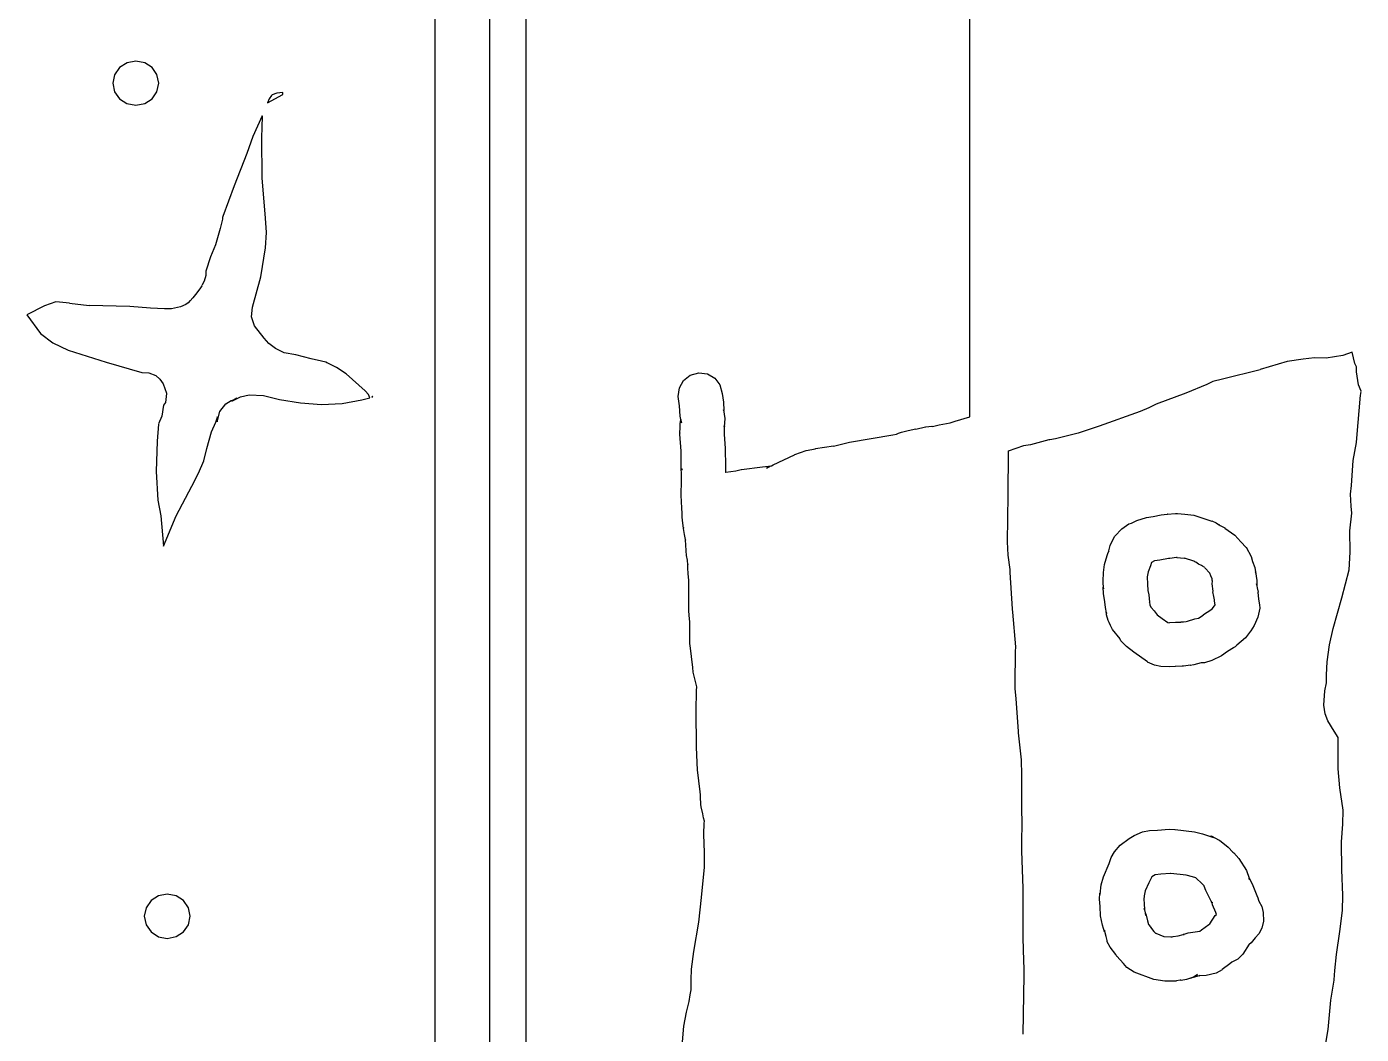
# Model space of a CAD drawing. Extents: x -67 to 553, y 0 to 8091.
# Drawn here: x 265.3 to 410.4, y 3110.9 to 3220.5 of the extents above; entities that cross this region are included whole.
import ezdxf

# ---------------------------------------------------------------- set-up
doc = ezdxf.new("R2010")
doc.units = 0

msp = doc.modelspace()

# ---------------------------------------------------------------- linework, layer by layer
at = {"layer": 'Calque_1'}
for p, q in [((315.583, 3650.57), (315.583, 2554.02)), ((319.583, 2554.02), (319.583, 3650.57)), ((367.809, 3178.08), (367.809, 3618.59)), ((309.643, 3358.27), (309.643, 2562.61)), ((275.355, 3216.06), (274.814143, 3215.280506)), ((276.165225, 3216.587206), (275.35579, 3216.066474)), ((277.12, 3216.77), (276.165225, 3216.587206)), ((278.090563, 3216.57348), (277.11962, 3216.76241)), ((278.883429, 3216.05859), (278.090563, 3216.57348)), ((279.417985, 3215.295008), (278.883429, 3216.05859)), ((274.814143, 3215.280506), (274.624222, 3214.36111)), ((279.614, 3214.36), (279.417985, 3215.295008)), ((274.625, 3214.36), (274.821102, 3213.425)), ((274.821102, 3213.425), (275.355854, 3212.661476)), ((278.883632, 3212.663461), (279.418218, 3213.426923)), ((279.418218, 3213.426923), (279.61438, 3214.36188)), ((291.442, 3212.22), (293.1179, 3213.148951)), ((292.473975, 3213.275135), (291.96229, 3213.100973)), ((293.11, 3213.36), (292.473975, 3213.275135)), ((293.118, 3213.15), (293.107946, 3213.361402)), ((293.108, 3213.36), (293.11, 3213.36)), ((275.355854, 3212.661476), (276.148926, 3212.146744)), ((276.148926, 3212.146744), (277.11999, 3211.95812)), ((277.12, 3211.96), (278.090826, 3212.148739)), ((278.090826, 3212.148739), (278.883632, 3212.663461)), ((291.618, 3212.67), (291.44229, 3212.223119)), ((291.877, 3213.04), (291.618106, 3212.669848)), ((291.963, 3213.1), (291.877011, 3213.035177)), ((290.861, 3210.8), (289.85069, 3208.55104)), ((290.829, 3208.41), (290.881017, 3210.73463)), ((290.863008, 3210.80985), (290.861, 3210.81)), ((290.881, 3210.74), (290.863008, 3210.80985)), ((289.851, 3208.56), (289.192717, 3206.7058)), ((290.862851, 3204.086016), (290.829596, 3208.41277)), ((289.193, 3206.7), (287.821603, 3203.209388)), ((287.821603, 3203.209388), (286.5781, 3199.87296)), ((291.227, 3199.69), (290.862851, 3204.086016)), ((286.539, 3199.58), (286.306987, 3198.5648)), ((286.578, 3199.87), (286.539, 3199.751202)), ((286.539, 3199.76), (286.539, 3199.58)), ((291.322891, 3198.106632), (291.22688, 3199.69279)), ((286.307, 3198.57), (285.777305, 3196.76978)), ((291.237611, 3196.45866), (291.322891, 3198.106632)), ((285.777, 3196.77), (285.243204, 3195.46375)), ((290.730906, 3193.314222), (291.237611, 3196.45866)), ((285.243, 3195.46), (284.753098, 3193.91325)), ((284.573, 3192.84), (284.31101, 3192.344965)), ((284.743882, 3193.460242), (284.572105, 3192.8305)), ((284.753, 3193.91), (284.743882, 3193.460242)), ((289.827, 3189.99), (290.730906, 3193.314222)), ((283.759, 3191.56), (283.319316, 3191.001994)), ((284.149, 3192.1), (283.758793, 3191.560515)), ((284.311, 3192.34), (284.149287, 3192.101082)), ((267.196579, 3190.147539), (265.257, 3189.16977)), ((268.432, 3190.58), (267.196579, 3190.147539)), ((268.836865, 3190.533407), (268.43241, 3190.577162)), ((269.914, 3190.42), (268.836865, 3190.533407)), ((272.044, 3190.16), (269.91339, 3190.414793)), ((276.486, 3190.08), (272.04442, 3190.166783)), ((278.729, 3189.88), (276.48571, 3190.075527)), ((281.971, 3190.03), (281.012537, 3189.828818)), ((282.576104, 3190.291154), (281.971399, 3190.025711)), ((282.806, 3190.48), (282.576104, 3190.291154)), ((283.051, 3190.71), (282.805996, 3190.487221)), ((283.319, 3191), (283.050792, 3190.702873)), ((289.6928, 3188.967702), (289.826626, 3189.98787)), ((265.257, 3189.17), (266.77579, 3187.1515)), ((280.249, 3189.81), (278.72868, 3189.878792)), ((281.012537, 3189.828818), (280.2492, 3189.813571)), ((290.023, 3187.99), (289.6928, 3188.967702)), ((266.776, 3187.15), (268.094238, 3186.120309)), ((291.065, 3186.63), (290.0232, 3187.98546)), ((268.094238, 3186.120309), (269.765852, 3185.327156)), ((291.604341, 3186.065498), (291.0649, 3186.62996)), ((292.311959, 3185.492253), (291.604341, 3186.065498)), ((269.765852, 3185.327156), (273.88249, 3184.03136)), ((293.260572, 3185.037872), (292.311959, 3185.492253)), ((294.523, 3184.83), (293.260572, 3185.037872)), ((296.184, 3184.37), (294.52311, 3184.828787)), ((297.307, 3184.14), (296.184, 3184.377331)), ((297.787889, 3184.01837), (297.306712, 3184.140806)), ((402.336, 3184.11), (399.3822, 3183.208301)), ((404.071, 3184.34), (402.33571, 3184.10849)), ((405.306, 3184.49), (404.0704, 3184.334425)), ((406.56989, 3184.469145), (405.30662, 3184.489121)), ((405.307, 3184.49), (405.307, 3184.49)), ((408.386, 3184.75), (406.56989, 3184.469145)), ((409.386, 3185.11), (408.386591, 3184.752813)), ((409.372, 3185.11), (409.386, 3185.11)), ((409.689, 3183.88), (409.372188, 3185.10952)), ((273.882, 3184.03), (277.79391, 3182.89626)), ((277.794, 3182.89), (278.531118, 3182.842904)), ((278.531118, 3182.842904), (279.29628, 3182.576734)), ((297.88671, 3183.99488), (297.787889, 3184.01837)), ((297.795, 3184.04), (297.88671, 3183.99488)), ((298.936784, 3183.457405), (297.79571, 3184.03282)), ((297.796, 3184.04), (297.796, 3184.04)), ((300.01445, 3182.744201), (298.936784, 3183.457405)), ((302.057, 3180.92), (300.01445, 3182.744201)), ((337.421055, 3182.603968), (338.34051, 3182.85428)), ((338.341, 3182.86), (339.285524, 3182.733922)), ((339.285524, 3182.733922), (340.080762, 3182.271468)), ((399.382, 3183.2), (395.2752, 3182.1758)), ((409.876, 3183.5), (409.688913, 3183.884439)), ((409.848266, 3182.950979), (409.875495, 3183.49781)), ((410.062, 3181.56), (409.848266, 3182.950979)), ((279.296, 3182.58), (279.746149, 3182.188533)), ((279.746149, 3182.188533), (280.10708, 3181.671555)), ((280.10708, 3181.671555), (280.44731, 3180.63135)), ((336.106, 3180.3), (336.232038, 3181.2446)), ((336.232038, 3181.2446), (336.69431, 3182.039999)), ((336.69431, 3182.039999), (337.421055, 3182.603968)), ((340.080762, 3182.271468), (340.644592, 3181.544548)), ((340.644592, 3181.544548), (340.89489, 3180.62507)), ((393.594, 3181.58), (391.28919, 3180.64708)), ((394.178348, 3181.864768), (393.593523, 3181.585303)), ((394.239, 3181.92), (394.178348, 3181.864768)), ((395.275, 3182.18), (394.2395, 3181.917269)), ((410.384, 3180.85), (410.062002, 3181.559082)), ((280.448, 3180.63), (280.342855, 3179.635499)), ((286.924, 3179.49), (287.506251, 3179.847418)), ((287.506251, 3179.847418), (287.876393, 3179.976039)), ((287.572, 3179.78), (288.51283, 3180.252496)), ((288.100069, 3180.090166), (287.572179, 3179.785796)), ((287.876, 3179.98), (288.100069, 3180.090166)), ((288.51283, 3180.252496), (289.440799, 3180.454422)), ((289.440799, 3180.454422), (291.0224, 3180.377958)), ((291.023, 3180.38), (292.7371, 3179.957726)), ((292.737, 3179.96), (295.041891, 3179.585623)), ((299.553306, 3179.536361), (301.70599, 3179.929044)), ((301.706, 3179.93), (302.566397, 3180.156483)), ((302.430272, 3180.485227), (302.056995, 3180.918878)), ((302.566, 3180.15), (302.430272, 3180.485227)), ((302.884, 3180.33), (302.784993, 3180.215965)), ((302.785, 3180.21), (302.810929, 3180.220583)), ((302.811, 3180.22), (302.883998, 3180.32795)), ((302.884, 3180.33), (302.884, 3180.32)), ((336.245, 3179.26), (336.105988, 3180.29875)), ((340.895, 3180.62), (341.028297, 3179.659828)), ((391.289, 3180.65), (388.0613, 3179.43636)), ((409.907, 3175.76), (410.313214, 3180.41296)), ((410.313, 3180.41), (410.383988, 3180.84762)), ((280.137, 3179.35), (279.961793, 3178.1525)), ((280.342855, 3179.635499), (280.136903, 3179.34227)), ((285.952, 3177.53), (286.265012, 3178.647035)), ((286.265012, 3178.647035), (286.923999, 3179.49003)), ((295.041891, 3179.585623), (297.322966, 3179.433149)), ((297.322966, 3179.433149), (299.553306, 3179.536361)), ((336.301, 3178.15), (336.245014, 3179.2668)), ((341.028, 3179.66), (341.061999, 3178.757772)), ((341.040734, 3178.795222), (341.041892, 3178.821912)), ((341.062, 3178.76), (341.040734, 3178.795222)), ((341.042, 3178.82), (341.173313, 3177.880995)), ((386.336, 3178.66), (381.87211, 3177.04657)), ((387.267, 3179.06), (386.336303, 3178.659951)), ((387.337, 3179.09), (387.266991, 3179.057986)), ((388.062, 3179.44), (387.337016, 3179.097894)), ((279.581, 3177.29), (279.441485, 3175.42072)), ((279.961, 3178.15), (279.580715, 3177.296984)), ((285.366, 3176.45), (285.807298, 3177.47843)), ((285.807, 3177.48), (285.987393, 3177.928468)), ((285.982745, 3178.057165), (285.95199, 3177.529686)), ((285.988, 3177.93), (285.982745, 3178.057165)), ((336.3, 3176.77), (336.312965, 3177.098083)), ((336.453, 3177.41), (336.300997, 3178.146334)), ((336.308304, 3177.102369), (336.323054, 3177.323891)), ((336.313, 3177.09), (336.308304, 3177.102369)), ((336.323, 3177.33), (336.37298, 3177.79302)), ((336.373, 3177.79), (336.405504, 3177.675535)), ((336.405504, 3177.675535), (336.45301, 3177.409265)), ((341.113, 3176.91), (341.101094, 3176.588002)), ((341.173, 3177.88), (341.112993, 3176.990737)), ((341.113, 3176.99), (341.121275, 3177.097322)), ((341.121275, 3177.097322), (341.113, 3176.90401)), ((361.956, 3176.75), (362.9978, 3176.993416)), ((362.998, 3176.99), (363.014, 3176.99)), ((363.014, 3176.99), (363.675411, 3177.064381)), ((363.675411, 3177.064381), (363.748297, 3177.038948)), ((363.748, 3177.04), (364.490102, 3177.220446)), ((364.49, 3177.22), (365.66869, 3177.408119)), ((365.669, 3177.41), (366.226106, 3177.588329)), ((366.226, 3177.59), (367.80889, 3178.077626)), ((381.872, 3177.05), (379.58725, 3176.309235)), ((279.442, 3175.43), (279.324406, 3172.142587)), ((284.838347, 3174.619275), (285.366396, 3176.45171)), ((336.278, 3176.33), (336.288054, 3176.439537)), ((336.278, 3176.2), (336.278, 3176.339832)), ((336.278, 3176.339832), (336.278, 3176.293133)), ((336.278, 3176.3), (336.278, 3176.33)), ((336.41, 3174.33), (336.278793, 3176.20007)), ((336.288, 3176.44), (336.299906, 3176.764114)), ((341.089, 3176.26), (341.089, 3176.19)), ((341.089, 3176.19), (341.210893, 3174.62102)), ((341.101, 3176.58), (341.089094, 3176.260119)), ((354.729, 3175.31), (359.42998, 3176.102162)), ((359.43, 3176.1), (359.854312, 3176.192075)), ((359.854, 3176.19), (360.075191, 3176.285779)), ((360.075, 3176.29), (360.37001, 3176.390277)), ((360.37, 3176.39), (361.118796, 3176.600873)), ((361.119, 3176.6), (361.955691, 3176.751871)), ((376.418, 3175.58), (374.4223, 3175.031255)), ((376.505879, 3175.579293), (376.417601, 3175.587925)), ((377.122, 3175.68), (376.505879, 3175.579293)), ((379.58725, 3176.309235), (377.1225, 3175.67761)), ((409.865, 3175.28), (409.906989, 3175.748841)), ((409.907, 3175.75), (409.907, 3175.76)), ((284.521, 3173.3), (284.838347, 3174.619275)), ((336.427, 3172.55), (336.410067, 3174.33594)), ((341.211, 3174.62), (341.23296, 3172.67188)), ((346.426, 3172.85), (348.75758, 3173.9459)), ((348.758, 3173.95), (348.782077, 3173.960583)), ((348.782, 3173.96), (350.017247, 3174.400927)), ((350.017247, 3174.400927), (351.0155, 3174.607699)), ((351.015, 3174.61), (351.029023, 3174.620583)), ((351.029, 3174.62), (352.97461, 3174.906279)), ((352.975, 3174.9), (354.72889, 3175.30587)), ((371.988, 3174.23), (371.960007, 3169.54926)), ((373.655, 3174.91), (371.98789, 3174.352788)), ((371.988, 3174.36), (371.988, 3174.23)), ((374.422, 3175.04), (373.655106, 3174.919615)), ((409.496, 3173.32), (409.86549, 3175.28665)), ((283.953564, 3171.949235), (284.521, 3173.3063)), ((336.453, 3171.78), (336.427071, 3172.548349)), ((341.233, 3172.67), (341.249933, 3172.143744)), ((342.99, 3172.35), (345.26279, 3172.627018)), ((345.263, 3172.63), (345.286, 3172.63)), ((345.286, 3172.63), (346.233789, 3172.740067)), ((346.111, 3172.71), (345.706902, 3172.47849)), ((345.707, 3172.48), (346.142609, 3172.728973)), ((346.121, 3172.72), (346.110946, 3172.709417)), ((346.143, 3172.73), (346.12104, 3172.719417)), ((346.142, 3172.73), (346.142, 3172.73)), ((346.234, 3172.74), (346.42622, 3172.850067)), ((409.324, 3170.59), (409.496111, 3173.31547)), ((279.324406, 3172.142587), (279.517009, 3169.02127)), ((283.205846, 3170.521231), (283.953564, 3171.949235)), ((336.441, 3169.46), (336.468014, 3171.24038)), ((336.468, 3171.64), (336.452919, 3171.777583)), ((336.468, 3171.24), (336.468, 3171.64)), ((336.498, 3172.32), (336.487946, 3172.290102)), ((336.488, 3172.29), (336.520993, 3172.424144)), ((336.524, 3172.42), (336.498071, 3172.315754)), ((336.520993, 3172.424144), (336.524, 3172.42)), ((341.25, 3172.14), (341.25, 3172.12)), ((341.25, 3172.12), (341.260054, 3172.034804)), ((341.26, 3172.04), (341.274023, 3172.050583)), ((341.274023, 3172.050583), (341.298, 3172.05)), ((341.298, 3172.05), (342.35371, 3172.20875)), ((342.354, 3172.2), (342.364, 3172.2)), ((342.364, 3172.2), (342.947379, 3172.339964)), ((342.947, 3172.34), (342.989995, 3172.350583)), ((281.516, 3167.3), (283.205846, 3170.521231)), ((409.224, 3169.66), (409.323986, 3170.588686)), ((409.285, 3168.37), (409.224014, 3169.65984)), ((279.517, 3169.02), (279.842993, 3167.29915)), ((336.466, 3168.93), (336.441129, 3169.459166)), ((336.507, 3168.08), (336.46599, 3168.925343)), ((371.96, 3169.55), (371.868004, 3164.49435)), ((409.351, 3167.6), (409.284987, 3168.369407)), ((279.843, 3167.3), (280.130417, 3163.99324)), ((280.14, 3164), (281.51559, 3167.29088)), ((336.528, 3167.64), (336.507098, 3168.085558)), ((336.549, 3167.16), (336.528098, 3167.640483)), ((336.563, 3166.85), (336.548977, 3167.159033)), ((336.59, 3166.51), (336.562986, 3166.850518)), ((385.389, 3166.52), (385.986052, 3166.815671)), ((385.986052, 3166.815671), (387.02201, 3167.122455)), ((387.022, 3167.13), (387.752699, 3167.236098)), ((387.753, 3167.23), (388.61599, 3167.416796)), ((387.753, 3167.23), (387.753, 3167.23)), ((388.616, 3167.42), (389.272298, 3167.476092)), ((389.26, 3167.47), (389.295004, 3167.47)), ((389.273, 3167.47), (389.26, 3167.47)), ((389.273, 3167.47), (390.182001, 3167.566044)), ((389.295, 3167.47), (389.273, 3167.47)), ((390.182, 3167.57), (390.403, 3167.57)), ((390.403, 3167.57), (390.403, 3167.567354)), ((390.404, 3167.57), (391.205501, 3167.49089)), ((391.205, 3167.49), (391.205, 3167.49)), ((391.205, 3167.49), (391.205, 3167.49)), ((391.205, 3167.49), (391.205, 3167.49)), ((391.207, 3167.49), (392.1568, 3167.376494)), ((392.156, 3167.37), (392.156, 3167.37)), ((392.156, 3167.37), (392.156, 3167.37)), ((392.158, 3167.37), (394.14179, 3166.729445)), ((394.141, 3166.73), (394.144284, 3166.745412)), ((394.144284, 3166.745412), (394.585499, 3166.540559)), ((409.15, 3165.67), (409.350501, 3167.59749)), ((336.680649, 3165.981482), (336.58921, 3166.511012)), ((336.692, 3166.03), (336.680649, 3165.981482)), ((336.684547, 3165.912585), (336.691996, 3166.025066)), ((336.771, 3165.28), (336.684547, 3165.912585)), ((336.905, 3164.73), (336.771703, 3165.280068)), ((383.579901, 3165.093047), (384.32611, 3165.89202)), ((384.327, 3165.89), (385.111576, 3166.419299)), ((385.111576, 3166.419299), (385.38898, 3166.52156)), ((385.389, 3166.52), (385.389, 3166.52)), ((394.586, 3166.54), (394.586, 3166.54)), ((394.586, 3166.54), (394.865003, 3166.369344)), ((394.865003, 3166.369344), (394.904002, 3166.341298)), ((394.904002, 3166.341298), (394.933001, 3166.320132)), ((394.949, 3166.31), (394.930053, 3166.32862)), ((394.930053, 3166.32862), (395.051896, 3166.270842)), ((394.933001, 3166.320132), (394.94914, 3166.306902)), ((395.052, 3166.27), (395.530502, 3165.998075)), ((395.530502, 3165.998075), (395.559999, 3165.957527)), ((395.56, 3165.96), (396.61838, 3165.190063)), ((409.16, 3163.37), (409.149946, 3165.67161)), ((280.13, 3163.99), (280.140054, 3164.005875)), ((337.023, 3162.97), (336.894889, 3164.69879)), ((336.895, 3164.7), (336.905054, 3164.676187)), ((336.905054, 3164.676187), (336.905, 3164.73)), ((371.868, 3164.49), (371.948989, 3163.02553)), ((382.879, 3163.37), (383.089291, 3164.095751)), ((383.089, 3164.1), (383.579901, 3165.093047)), ((396.618, 3165.19), (396.618, 3165.19)), ((396.619, 3165.19), (397.293898, 3164.474303)), ((397.254, 3164.51), (397.214392, 3164.539104)), ((397.214392, 3164.539104), (397.319008, 3164.445971)), ((397.293, 3164.47), (397.254001, 3164.503867)), ((397.293, 3164.47), (397.855212, 3163.876805)), ((397.32, 3164.44), (397.294071, 3164.470163)), ((397.856, 3163.88), (398.397601, 3162.880405)), ((397.856, 3163.88), (397.856, 3163.88)), ((337.1, 3162.48), (337.023006, 3162.975829)), ((337.148, 3161.99), (337.100005, 3162.473658)), ((371.949, 3163.03), (372.149501, 3161.47875)), ((382.45518, 3162.006963), (382.741178, 3162.99382)), ((382.741, 3162.99), (382.868714, 3163.310939)), ((382.869, 3163.32), (382.879054, 3163.379002)), ((382.869, 3163.32), (382.895988, 3163.309417)), ((382.934636, 3163.457075), (382.869012, 3163.320583)), ((382.896, 3163.31), (382.934636, 3163.457075)), ((387.905, 3162.4), (387.560301, 3162.236223)), ((388.474, 3162.48), (387.904512, 3162.399038)), ((389.402, 3162.67), (388.473896, 3162.475531)), ((389.545, 3162.67), (389.40239, 3162.67)), ((390.305, 3162.76), (389.545303, 3162.677186)), ((390.347, 3162.77), (390.305011, 3162.759417)), ((390.719, 3162.71), (390.309796, 3162.752069)), ((390.31, 3162.76), (390.352016, 3162.770583)), ((390.352016, 3162.770583), (390.347, 3162.77)), ((391.123088, 3162.670971), (390.71909, 3162.710956)), ((391.147, 3162.68), (391.123088, 3162.670971)), ((392.176, 3162.36), (391.14762, 3162.685702)), ((392.268, 3162.33), (392.175978, 3162.360956)), ((392.176, 3162.36), (392.176, 3162.36)), ((392.287979, 3162.311912), (392.26787, 3162.327787)), ((398.398, 3162.88), (398.559713, 3162.347924)), ((398.559, 3162.35), (398.796701, 3161.698597)), ((409.066, 3161.42), (409.160006, 3163.36786)), ((337.164, 3161.83), (337.14786, 3162.007535)), ((337.148, 3162.01), (337.148, 3161.99)), ((337.194, 3161), (337.163996, 3161.644524)), ((337.164, 3161.81), (337.164, 3161.83)), ((337.164, 3161.69), (337.164, 3161.81)), ((337.164, 3161.65), (337.164, 3161.69)), ((337.269, 3160.3), (337.194017, 3161.000087)), ((372.15, 3161.47), (372.170108, 3161.151707)), ((372.17, 3161.16), (372.426302, 3157.17882)), ((382.299, 3160.19), (382.33202, 3161.159961)), ((382.332, 3161.16), (382.45518, 3162.006963)), ((387.212, 3161.2), (387.110718, 3160.663161)), ((387.475, 3161.85), (387.211899, 3161.200978)), ((387.56, 3162.24), (387.474989, 3161.851857)), ((392.375, 3162.25), (392.287979, 3162.311912)), ((392.696, 3162.06), (392.375008, 3162.250764)), ((392.697, 3162.06), (392.697, 3162.06)), ((392.697, 3162.06), (392.697, 3162.06)), ((392.997, 3161.92), (392.697307, 3162.059964)), ((393.126, 3161.83), (392.997307, 3161.921017)), ((393.364, 3161.67), (393.125293, 3161.830073)), ((393.923, 3161.06), (393.363804, 3161.66563)), ((394.033, 3160.77), (393.923489, 3161.059454)), ((398.797, 3161.7), (398.892991, 3161.210257)), ((398.893, 3161.21), (398.882946, 3161.223229)), ((398.883, 3161.22), (398.909359, 3161.086981)), ((398.893, 3161.21), (399.0191, 3160.256707)), ((398.893, 3161.2), (398.893, 3161.21)), ((398.909359, 3161.086981), (398.893054, 3161.198833)), ((408.263, 3158.37), (409.066009, 3161.42699)), ((337.254, 3157.16), (337.269081, 3160.19027)), ((337.269, 3160.23), (337.269, 3160.297204)), ((337.269, 3160.19), (337.269, 3160.23)), ((382.362, 3159.37), (382.299003, 3160.194705)), ((382.342, 3158.85), (382.312605, 3159.533683)), ((382.312605, 3159.533683), (382.362108, 3159.365672)), ((387.111, 3160.66), (387.137988, 3159.880274)), ((387.138, 3159.88), (387.17401, 3159.192613)), ((394.159, 3160.45), (394.033402, 3160.772527)), ((394.183, 3160.29), (394.157865, 3160.449279)), ((394.158, 3160.45), (394.158, 3160.46)), ((394.158, 3160.46), (394.158, 3160.446771)), ((394.158, 3160.45), (394.158, 3160.45)), ((394.158559, 3159.919261), (394.199993, 3160.20246)), ((394.26, 3159.11), (394.158559, 3159.919261)), ((394.2, 3160.2), (394.183067, 3160.292869)), ((399.025254, 3159.761658), (398.987991, 3159.905459)), ((398.988, 3159.9), (399.045018, 3159.476932)), ((399.019, 3160.26), (399.025254, 3159.761658)), ((399.045, 3159.48), (399.034946, 3159.490583)), ((399.034946, 3159.490583), (399.035, 3159.49)), ((399.035, 3159.49), (399.045054, 3159.479417)), ((399.045, 3159.48), (399.15041, 3159.00084)), ((382.501, 3157.94), (382.342303, 3158.84752)), ((387.174, 3159.19), (387.26499, 3158.712957)), ((387.265, 3158.72), (387.334003, 3157.927838)), ((394.255373, 3159.043613), (394.260006, 3159.109593)), ((394.337, 3158.55), (394.255373, 3159.043613)), ((394.422, 3158.17), (394.33699, 3158.546237)), ((394.432, 3158.18), (394.421946, 3158.169417)), ((394.432, 3158.02), (394.421946, 3158.171341)), ((394.422, 3158.17), (394.432054, 3158.180583)), ((394.486, 3157.63), (394.431999, 3158.02026)), ((399.15, 3159), (399.218977, 3158.245409)), ((399.219, 3158.25), (399.325997, 3157.611297)), ((399.219, 3158.25), (399.219, 3158.25)), ((407.335353, 3155.061776), (408.26268, 3158.37144)), ((337.253946, 3157.109056), (337.254, 3157.16)), ((337.264, 3157.04), (337.253946, 3157.109056)), ((337.33, 3156.08), (337.263986, 3156.956563)), ((337.264, 3156.96), (337.264, 3157.04)), ((372.426, 3157.17), (372.44796, 3156.828953)), ((372.448, 3156.83), (372.769521, 3153.04197)), ((382.501, 3157.94), (382.525871, 3157.94)), ((382.557, 3157.35), (382.501014, 3157.944518)), ((382.526, 3157.94), (382.501129, 3157.94)), ((382.67, 3156.75), (382.556891, 3157.350868)), ((382.686, 3156.69), (382.653969, 3156.845112)), ((382.653969, 3156.845112), (382.66986, 3156.749796)), ((382.664316, 3156.539046), (382.680713, 3156.678349)), ((382.861, 3155.91), (382.664316, 3156.539046)), ((382.681, 3156.68), (382.669887, 3156.747998)), ((382.669887, 3156.747998), (382.686027, 3156.688202)), ((387.322, 3157.96), (387.333906, 3157.929044)), ((387.334, 3157.93), (387.322094, 3157.960956)), ((387.334, 3157.93), (387.394007, 3157.640282)), ((387.394, 3157.64), (387.404054, 3157.599783)), ((387.404, 3157.6), (387.522877, 3157.352615)), ((387.522, 3157.35), (387.849104, 3156.971117)), ((387.85, 3156.97), (388.195201, 3156.550371)), ((388.195, 3156.55), (388.735517, 3156.144394)), ((392.672, 3156.16), (393.172697, 3156.517187)), ((393.173, 3156.52), (393.348207, 3156.631125)), ((393.348, 3156.63), (393.894787, 3157.022641)), ((393.895, 3157.02), (393.895, 3157.02)), ((393.895, 3157.02), (393.895, 3157.02)), ((393.895, 3157.02), (393.895, 3157.02)), ((393.896, 3157.02), (394.163705, 3157.183248)), ((394.164, 3157.19), (394.413105, 3157.523904)), ((394.413, 3157.52), (394.484993, 3157.629008)), ((394.485, 3157.63), (394.485, 3157.63)), ((399.352, 3157.26), (399.137106, 3156.269401)), ((399.326, 3157.61), (399.351929, 3157.26128)), ((399.352, 3157.26), (399.352, 3157.26)), ((399.352, 3157.26), (399.352, 3157.26)), ((337.366, 3155.83), (337.330017, 3156.082148)), ((337.366, 3153.54), (337.366, 3155.82362)), ((382.962, 3155.69), (382.861194, 3155.911191)), ((383.105, 3155.38), (382.961914, 3155.693795)), ((383.175, 3155.24), (383.104991, 3155.375202)), ((383.335, 3154.93), (383.174795, 3155.235858)), ((388.735, 3156.14), (389.328274, 3155.702909)), ((389.329, 3155.71), (389.510425, 3155.681954)), ((389.51, 3155.68), (389.541145, 3155.707913)), ((389.541145, 3155.707913), (390.17659, 3155.735827)), ((390.177, 3155.73), (390.752706, 3155.751167)), ((390.752, 3155.76), (391.051693, 3155.783813)), ((391.052, 3155.78), (391.34611, 3155.822862)), ((391.346, 3155.82), (391.494272, 3155.854925)), ((391.494, 3155.86), (391.494, 3155.86)), ((391.495, 3155.86), (392.272715, 3156.089393)), ((392.273, 3156.09), (392.273, 3156.09)), ((392.273, 3156.09), (392.273, 3156.09)), ((392.273, 3156.09), (392.273, 3156.09)), ((392.274, 3156.09), (392.671906, 3156.164083)), ((392.575, 3156.1), (392.575, 3156.1)), ((392.575, 3156.1), (392.575, 3156.1)), ((398.726, 3155.37), (398.381407, 3154.793209)), ((399.137, 3156.27), (398.726103, 3155.36883)), ((406.940668, 3153.282422), (407.335353, 3155.061776)), ((384.147, 3153.91), (383.335101, 3154.93843)), ((384.250032, 3153.70898), (384.146993, 3153.904176)), ((384.842, 3153.08), (384.250032, 3153.70898)), ((397.782, 3154.05), (396.848683, 3153.224236)), ((398.338, 3154.77), (397.781503, 3154.05007)), ((398.381, 3154.79), (398.338005, 3154.774125)), ((337.376, 3153.48), (337.365946, 3153.540854)), ((337.4, 3153.2), (337.375923, 3153.398437)), ((337.376, 3153.4), (337.376, 3153.48)), ((337.687, 3150.8), (337.399689, 3153.19765)), ((372.76, 3152.54), (372.724996, 3148.95358)), ((372.77, 3153.05), (372.759946, 3152.54888)), ((384.843, 3153.08), (384.843, 3153.08)), ((385.655, 3152.46), (384.843101, 3153.08177)), ((387.126, 3151.41), (385.65479, 3152.4641)), ((395.839, 3152.54), (395.17958, 3152.071159)), ((396.476, 3152.95), (395.839413, 3152.537251)), ((395.84, 3152.54), (395.84, 3152.54)), ((396.534, 3152.99), (396.476003, 3152.947931)), ((396.655, 3153.06), (396.534086, 3152.986975)), ((396.79, 3153.18), (396.654613, 3153.066758)), ((396.848, 3153.23), (396.790003, 3153.181052)), ((406.67, 3151.41), (406.940668, 3153.282422)), ((337.746, 3150.31), (337.686998, 3150.80477)), ((387.908823, 3151.051561), (387.12641, 3151.404139)), ((388.566701, 3150.901464), (387.908823, 3151.051561)), ((389.503, 3150.88), (388.566701, 3150.901464)), ((390.138074, 3150.911954), (389.50241, 3150.883908)), ((390.169, 3150.94), (390.138074, 3150.911954)), ((390.897, 3150.96), (390.169397, 3150.936187)), ((391.052414, 3150.945754), (390.896991, 3150.962952)), ((391.822, 3151.05), (391.052414, 3150.945754)), ((392.172, 3151.1), (391.777771, 3151.029786)), ((391.777771, 3151.029786), (391.822089, 3151.051052)), ((392.981, 3151.31), (392.171826, 3151.094365)), ((393.3238, 3151.322173), (392.9812, 3151.309969)), ((394.146, 3151.56), (393.3238, 3151.322173)), ((395.18, 3152.07), (394.1459, 3151.567292)), ((406.608, 3150), (406.670018, 3151.40864)), ((338.142, 3148.72), (337.745602, 3150.30935)), ((406.59, 3149.16), (406.607992, 3150.002168)), ((338.051, 3146.06), (338.108997, 3148.29811)), ((338.109, 3148.3), (338.141993, 3148.724391)), ((372.725, 3148.96), (372.714946, 3148.50333)), ((372.715, 3148.5), (372.800989, 3147.44352)), ((406.316, 3146.73), (406.407261, 3148.258201)), ((406.407261, 3148.258201), (406.590399, 3149.15755)), ((372.801, 3147.44), (373.058916, 3143.83532)), ((406.468926, 3145.782885), (406.3163, 3146.72644)), ((338.088, 3142.26), (338.051011, 3146.05677)), ((406.760043, 3144.993418), (406.468926, 3145.782885)), ((407.433, 3143.87), (406.760043, 3144.993418)), ((373.059, 3143.84), (373.071965, 3143.720408)), ((373.072, 3143.72), (373.386192, 3140.76196)), ((407.875, 3143.2), (407.432591, 3143.87601)), ((338.088, 3142.23), (338.088, 3142.26)), ((338.088, 3142.21), (338.088, 3142.23)), ((338.088, 3142.14), (338.088, 3142.21)), ((338.189, 3139.66), (338.088194, 3142.14179)), ((407.858, 3141.8), (407.874933, 3142.703816)), ((407.875, 3142.71), (407.875, 3143.197891)), ((373.386, 3140.76), (373.40505, 3140.582465)), ((373.405, 3140.59), (373.425902, 3139.26338)), ((407.8743, 3139.797485), (407.858491, 3141.80008)), ((338.482, 3137.29), (338.189503, 3139.66146)), ((373.426, 3139.26), (373.426, 3135.7765)), ((408.041, 3137.73), (407.8743, 3139.797485)), ((408.409, 3135.28), (408.040118, 3137.7303)), ((338.514, 3136.97), (338.482012, 3137.284854)), ((338.535, 3136.74), (338.514098, 3136.979712)), ((338.567, 3135.89), (338.535012, 3136.730845)), ((338.616, 3135.65), (338.566999, 3135.893946)), ((338.769, 3134.88), (338.616097, 3135.652582)), ((338.851, 3134.46), (338.768979, 3134.875395)), ((373.426, 3135.78), (373.453993, 3133.53687)), ((408.372546, 3133.756462), (408.409899, 3135.28784)), ((338.957, 3134.11), (338.851114, 3134.460308)), ((338.896, 3132.72), (338.927988, 3133.84448)), ((338.928, 3133.85), (338.956998, 3134.115112)), ((373.454, 3133.53), (373.428071, 3132.192)), ((408.243, 3131.83), (408.372546, 3133.756462)), ((338.896, 3132.65), (338.896, 3132.72)), ((338.896, 3132.63), (338.896, 3132.65)), ((338.953, 3130.7), (338.896009, 3132.62855)), ((373.428, 3132.19), (373.44414, 3130.8692)), ((384.15, 3131.47), (385.146314, 3132.201043)), ((385.146, 3132.2), (385.69538, 3132.549514)), ((385.696, 3132.55), (386.587103, 3132.928482)), ((385.696, 3132.55), (385.696, 3132.55)), ((386.587103, 3132.928482), (387.340709, 3133.081514)), ((387.340709, 3133.081514), (388.23481, 3133.103243)), ((388.235, 3133.11), (388.235, 3133.11)), ((388.236, 3133.11), (389.49068, 3133.21451)), ((389.49, 3133.21), (389.487354, 3133.207354)), ((389.488, 3133.21), (390.124613, 3133.183013)), ((390.125, 3133.18), (392.251, 3132.937907)), ((392.251, 3132.94), (393.098989, 3132.710607)), ((393.099, 3132.71), (394.301, 3132.33588)), ((394.023, 3132.48), (394.056999, 3132.510956)), ((394.301, 3132.33), (394.023505, 3132.478431)), ((394.057, 3132.51), (394.944782, 3132.032163)), ((394.945, 3132.04), (394.945, 3132.04)), ((394.946, 3132.04), (395.893831, 3131.258421)), ((338.971, 3129.09), (338.953008, 3130.70184)), ((373.444, 3130.87), (373.580419, 3126.78431)), ((383.192919, 3130.150379), (383.541178, 3130.760909)), ((383.541178, 3130.760909), (384.15029, 3131.47247)), ((395.893831, 3131.258421), (396.411, 3130.71735)), ((396.411, 3130.71), (396.534656, 3130.638761)), ((396.534656, 3130.638761), (397.078622, 3130.046426)), ((408.266018, 3128.787719), (408.242401, 3131.82341)), ((338.627, 3125.78), (338.970085, 3129.0857)), ((382.340404, 3128.053377), (382.967896, 3129.49777)), ((382.968, 3129.5), (383.192919, 3130.150379)), ((397.078, 3130.05), (397.882731, 3128.718154)), ((382.09412, 3127.160538), (382.340404, 3128.053377)), ((387.597, 3128.03), (387.273521, 3127.384947)), ((387.961, 3128.26), (387.597701, 3128.02849)), ((388.587, 3128.32), (387.960679, 3128.262056)), ((389.628, 3128.4), (388.58671, 3128.314011)), ((389.681, 3128.41), (389.628, 3128.41)), ((389.628, 3128.41), (389.628, 3128.407354)), ((391.352, 3128.23), (389.68071, 3128.4078)), ((392.011, 3128.04), (391.352691, 3128.229177)), ((392.011, 3128.04), (392.011, 3128.04)), ((392.389, 3127.94), (392.011202, 3128.04451)), ((393.077, 3127.27), (392.389216, 3127.93966)), ((397.882731, 3128.718154), (398.18549, 3127.88439)), ((398.186, 3127.88), (398.241007, 3127.728129)), ((398.186, 3127.88), (398.528106, 3127.286276)), ((398.241, 3127.73), (398.18602, 3127.881871)), ((408.383, 3126.06), (408.266018, 3128.787719)), ((280.544, 3126.16), (279.589225, 3125.977206)), ((281.514563, 3125.96348), (280.54362, 3126.15241)), ((373.58, 3126.79), (373.58, 3121.39568)), ((381.911, 3125.61), (381.945875, 3126.269738)), ((381.945875, 3126.269738), (381.971007, 3126.154776)), ((381.971, 3126.15), (382.09412, 3127.160538)), ((386.87273, 3126.52447), (386.764493, 3125.95945)), ((387.274, 3127.38), (386.87273, 3126.52447)), ((393.304, 3127.05), (393.076591, 3127.270662)), ((393.470545, 3126.562259), (393.304103, 3127.04026)), ((394.057, 3125.38), (393.470545, 3126.562259)), ((398.528, 3127.29), (398.790493, 3126.562397)), ((398.79, 3126.56), (399.101599, 3125.844832)), ((408.384, 3126.02), (408.384, 3126.059952)), ((278.238139, 3124.670506), (278.048195, 3123.75111)), ((278.779, 3125.45), (278.238139, 3124.670506)), ((279.589225, 3125.977206), (278.77979, 3125.456474)), ((282.307429, 3125.44859), (281.514563, 3125.96348)), ((282.841985, 3124.685008), (282.307429, 3125.44859)), ((283.038, 3123.75), (282.841985, 3124.685008)), ((338.349, 3123.12), (338.627103, 3125.78091)), ((381.978, 3124.82), (381.911008, 3125.607928)), ((382.029, 3123.8), (381.977988, 3124.81653)), ((386.764, 3125.96), (386.739923, 3125.587996)), ((386.74, 3125.59), (386.776989, 3125.143119)), ((386.777, 3125.14), (386.791023, 3124.456318)), ((394.151, 3125.23), (394.056994, 3125.381606)), ((394.151, 3125.23), (394.151, 3125.27)), ((394.151, 3125.27), (394.151, 3125.23)), ((394.211, 3124.98), (394.151019, 3125.231618)), ((394.566, 3124.15), (394.21048, 3124.982907)), ((399.102, 3125.85), (399.243102, 3125.394123)), ((399.243, 3125.39), (399.580585, 3124.81526)), ((399.580585, 3124.81526), (399.726419, 3124.168124)), ((408.34, 3124.38), (408.384, 3126.02333)), ((278.049, 3123.75), (278.238908, 3122.830608)), ((282.842399, 3122.817366), (283.03838, 3123.75241)), ((382.259, 3122.79), (382.028998, 3123.79806)), ((386.763, 3124.58), (386.790993, 3124.460144)), ((386.791, 3124.46), (386.763007, 3124.579856)), ((386.791, 3124.46), (386.93832, 3123.850136)), ((386.939, 3123.85), (386.908925, 3124.041876)), ((386.908925, 3124.041876), (386.94446, 3124.009444)), ((386.94446, 3124.009444), (387.147782, 3123.261832)), ((387.148, 3123.26), (387.251796, 3122.854923)), ((393.904, 3122.92), (394.510186, 3123.83678)), ((394.51, 3123.84), (394.6361, 3123.960385)), ((394.51, 3123.84), (394.51, 3123.84)), ((394.636, 3123.96), (394.566018, 3124.150235)), ((394.636, 3123.96), (394.636, 3123.96)), ((399.734, 3123.23), (399.567075, 3122.460328)), ((399.726419, 3124.168124), (399.733881, 3123.22492)), ((399.734, 3123.23), (399.734, 3123.23)), ((408.041, 3122.1), (408.339185, 3124.38097)), ((278.238908, 3122.830608), (278.779752, 3122.05111)), ((278.779, 3122.05), (279.588454, 3121.529168)), ((281.514977, 3121.538821), (282.307854, 3122.053722)), ((282.307854, 3122.053722), (282.842399, 3122.817366)), ((337.814, 3119.91), (338.349807, 3123.12098)), ((382.457357, 3122.07015), (382.259118, 3122.790014)), ((382.635, 3121.55), (382.456698, 3122.257495)), ((382.457, 3122.25), (382.457357, 3122.07015)), ((387.251, 3122.86), (387.468117, 3122.585627)), ((387.468, 3122.58), (387.468, 3122.58)), ((387.469, 3122.58), (387.808486, 3122.104544)), ((387.808, 3122.11), (387.922194, 3121.984588)), ((387.923, 3121.98), (388.041904, 3121.893746)), ((388.042, 3121.9), (388.913157, 3121.568279)), ((390.476, 3121.63), (391.008791, 3121.775785)), ((391.104115, 3121.785995), (391.008977, 3121.775875)), ((391.009, 3121.78), (391.550099, 3121.949333)), ((391.009, 3121.78), (391.023023, 3121.764125)), ((391.023, 3121.76), (391.104115, 3121.785995)), ((391.55, 3121.95), (391.55, 3121.95)), ((391.55, 3121.95), (391.55, 3121.95)), ((391.551, 3121.95), (392.8383, 3122.130975)), ((392.838, 3122.13), (393.017811, 3122.272081)), ((393.018, 3122.27), (393.796297, 3122.867428)), ((393.796, 3122.87), (393.903394, 3122.9208)), ((399.240472, 3121.842033), (398.854928, 3121.40008)), ((399.567, 3122.46), (399.240472, 3121.842033)), ((407.675, 3119.59), (408.041395, 3122.09878)), ((279.588454, 3121.529168), (280.54327, 3121.346474)), ((280.544, 3121.35), (281.514977, 3121.538821)), ((373.58, 3121.39), (373.609977, 3120.13773)), ((382.756, 3121.12), (382.635086, 3121.543862)), ((382.764988, 3120.969139), (382.755496, 3121.117868)), ((383.064, 3120.39), (382.764988, 3120.969139)), ((383.673, 3119.6), (383.064724, 3120.399041)), ((388.913157, 3121.568279), (389.68321, 3121.503655)), ((389.683, 3121.5), (389.798808, 3121.530956)), ((389.798808, 3121.530956), (389.929988, 3121.56006)), ((389.93, 3121.56), (390.476205, 3121.635142)), ((398.182, 3120.7), (397.487999, 3119.63611)), ((398.393, 3120.86), (398.181095, 3120.695165)), ((398.394, 3120.86), (398.394, 3120.86)), ((398.855, 3121.4), (398.394493, 3120.864219)), ((337.542, 3118), (337.813303, 3119.9095)), ((373.61, 3120.14), (373.609603, 3120.073623)), ((373.609603, 3120.073623), (373.61, 3120.074119)), ((373.61, 3120.07), (373.698, 3117.97556)), ((383.816, 3119.39), (383.672887, 3119.591612)), ((384.509, 3118.61), (383.815501, 3119.397399)), ((396.969385, 3119.102852), (396.315, 3118.758464)), ((397.488, 3119.63), (396.969385, 3119.102852)), ((407.505, 3117.87), (407.675524, 3119.58688)), ((337.509, 3116.82), (337.541993, 3118.00454)), ((373.686, 3117.36), (373.563498, 3110.91291)), ((373.698, 3117.98), (373.686094, 3117.355584)), ((384.900333, 3118.191373), (384.5096, 3118.60313)), ((385.693, 3117.68), (384.900333, 3118.191373)), ((387.806239, 3116.886841), (385.69261, 3117.679432)), ((392.355, 3117.27), (392.520788, 3117.372394)), ((392.562, 3117.4), (392.355281, 3117.265592)), ((392.52, 3117.37), (392.56101, 3117.402014)), ((394.595978, 3117.554635), (393.4999, 3117.309763)), ((395.262, 3117.94), (394.595978, 3117.554635)), ((396.09, 3118.58), (395.262093, 3117.946853)), ((396.315, 3118.76), (396.090713, 3118.577173)), ((407.424, 3116.82), (407.504989, 3117.83653)), ((407.505, 3117.83), (407.505, 3117.87)), ((337.519, 3115.74), (337.508946, 3116.82056)), ((389.006049, 3116.694749), (387.806239, 3116.886841)), ((390.284, 3116.71), (389.006049, 3116.694749)), ((390.678, 3116.79), (390.284221, 3116.714858)), ((390.689976, 3116.788833), (390.678, 3116.79)), ((390.678, 3116.79), (390.678, 3116.79)), ((390.729981, 3116.799417), (390.689976, 3116.788833)), ((390.758, 3116.81), (390.729981, 3116.799417)), ((390.794381, 3116.779435), (390.757518, 3116.806025)), ((391.36, 3116.86), (390.794381, 3116.779435)), ((391.804, 3117.01), (391.360585, 3116.86104)), ((391.904, 3117.05), (391.803723, 3117.008196)), ((392.115, 3117.08), (391.803903, 3117.009092)), ((391.804, 3117.01), (391.904277, 3117.051804)), ((392.036, 3117.1), (392.115983, 3117.130956)), ((392.355, 3117.27), (392.036627, 3117.108869)), ((392.115, 3117.08), (392.115, 3117.08)), ((392.757, 3117.27), (392.115704, 3117.081881)), ((392.116, 3117.14), (392.35431, 3117.270175)), ((393.5, 3117.31), (392.75631, 3117.267931)), ((392.757, 3117.27), (392.833994, 3117.314979)), ((392.834, 3117.32), (392.757006, 3117.275021)), ((407.074, 3114.62), (407.423805, 3116.81816)), ((337.003, 3113.31), (337.311504, 3114.47893)), ((337.311, 3114.48), (337.405006, 3115.21898)), ((337.405, 3115.22), (337.519194, 3115.737789)), ((406.776, 3111.43), (407.074185, 3114.62008)), ((336.718223, 3111.807564), (337.0026, 3113.30712)), ((336.554, 3110.08), (336.718223, 3111.807564)), ((406.529, 3109.96), (406.776015, 3111.43029))]:
    msp.add_line(p, q, dxfattribs=at)

doc.saveas('drawing.dxf')
